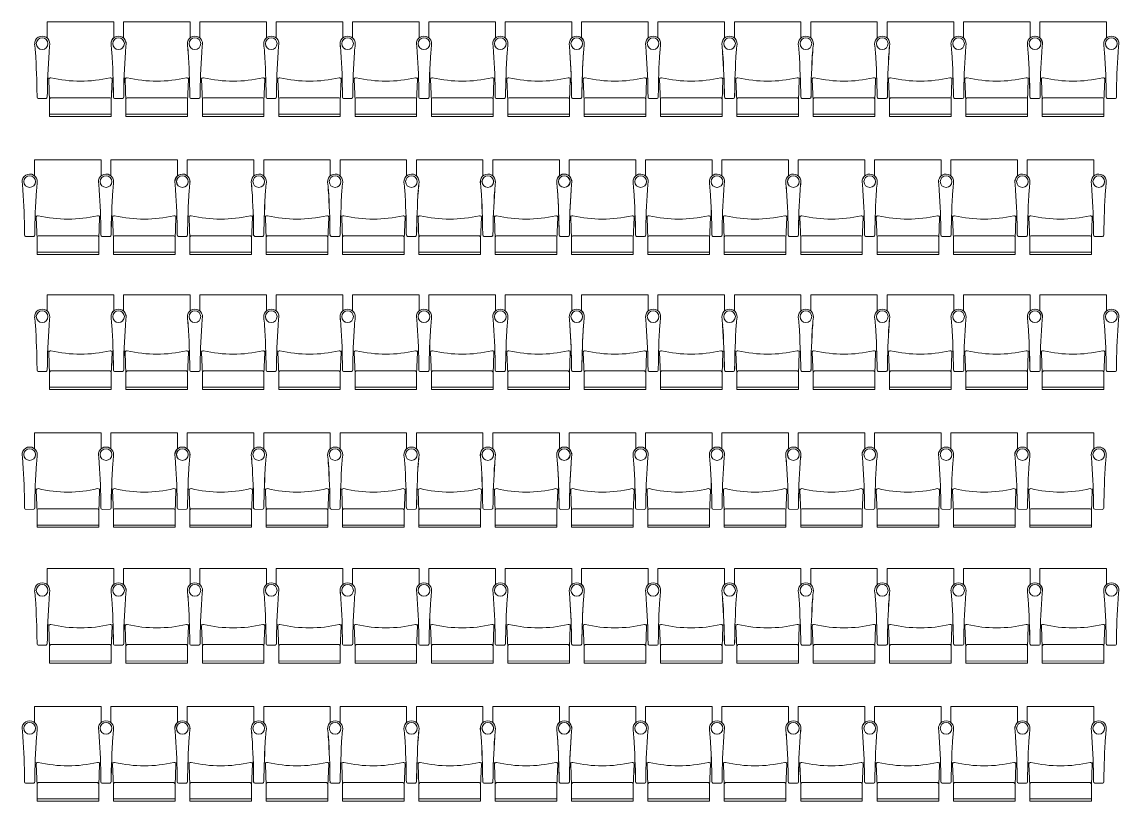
# Model space of a CAD drawing. Header units: inches. Extents: x 845 to 17085, y 908 to 10810.
# Drawn here: x 6096.7 to 6347.6, y 5438.1 to 5616.2 of the extents above; entities that cross this region are included whole.
import ezdxf

# ---------------------------------------------------------------- set-up
doc = ezdxf.new("R2010")
doc.units = ezdxf.units.IN
doc.header["$LTSCALE"] = 15
doc.header["$MEASUREMENT"] = 0
doc.layers.add('GR.furniture', color=82, linetype='Continuous', lineweight=15)

# ---------------------------------------------------------------- blocks, each defined once
blk = doc.blocks.new('S-Moviemax Compact 700-40-56 Standard Fija')
at = {"color": 0}
for p, q in [((98.13, 23.02), (98.16, 17.3)), ((98.94, 23.98), (100.23, 24.01)), ((112.95, 16.2), (112.95, 15.35)), ((154.05, 16.64), (142.39, 16.64)), ((154.05, -32.09), (154.05, 16.64)), ((98.94, -31.9), (100.23, -31.87)), ((112.95, -30.91), (112.95, -31.64)), ((142.39, -32.09), (154.05, -32.09)), ((98.13, -32.86), (98.16, -38.58))]:
    blk.add_line(p, q, dxfattribs=at)
blk.add_lwpolyline([(84.98, 14.81), (84.98, -30.27), (86.51, -30.27), (86.58, 14.81), (84.98, 14.81)], dxfattribs=at)
for points in [[(86.58, 14.81), (97.29, 14.81, -0.414214), (98.56, 13.54), (98.56, -29, -0.414214), (97.29, -30.27), (86.51, -30.27), (86.58, 14.81)], [(96.14, 14.81), (111.97, 15.4, -0.474715), (113.26, 13.92, 0.115865), (113.26, -29.48, -0.474715), (111.97, -30.95), (96.14, -30.27)]]:
    blk.add_lwpolyline(points, format="xyb", dxfattribs=at)
for centre in [(138.18, 20.25), (138.18, -35.63)]:
    blk.add_circle(centre, 4.27, dxfattribs=at)
for centre, radius, start, end in [((97.45, 523.66), 499.66, 270.31865, 273.97424), ((125.54, 124.46), 99.47, 273.77239, 277.03519), ((138.16, 20.21), 5.54, 266.50565, 94.54804), ((99.08, 23.06), 0.935, 98.43838, 171.56162), ((99.11, 17.45), 0.967, 189.17386, 270.62433), ((94.84, -516.37), 532.87, 86.01694, 89.54053), ((99.63, -379), 395.54, 84.45946, 85.32757), ((99.08, -32.82), 0.935, 98.43838, 171.56162), ((97.45, 467.78), 499.66, 270.31865, 273.97424), ((125.54, 68.58), 99.47, 273.77239, 277.03519), ((138.16, -35.67), 5.54, 266.50565, 94.54804), ((99.11, -38.43), 0.967, 189.17386, 270.62433), ((94.84, -572.25), 532.87, 86.01694, 89.54053), ((99.63, -434.88), 395.54, 84.45946, 85.32757)]:
    blk.add_arc(centre, radius, start, end, dxfattribs=at)

msp = doc.modelspace()

# ---------------------------------------------------------------- block references
at = {"layer": 'GR.furniture', "extrusion": (0, 0, -1)}
for p, xscale, yscale, zscale, rotation in [((-6107.65, 5568.02), -0.3125000001062972, 0.3125000000636646, -0.3125000001062972, 270.0000000013027), ((-6125.12, 5568.02), -0.3125000001062972, 0.3125000000636646, -0.3125000001062972, 270.0000000013027), ((-6142.58, 5568.02), -0.3125000001062972, 0.3125000000636646, -0.3125000001062972, 270.0000000013027), ((-6160.04, 5568.02), -0.3125000001062972, 0.3125000000636646, -0.3125000001062972, 270.0000000013027), ((-6177.5, 5568.02), -0.3125000001062972, 0.3125000000636646, -0.3125000001062972, 270.0000000013027), ((-6194.97, 5568.02), -0.3125000001062972, 0.3125000000636646, -0.3125000001062972, 270.0000000013027), ((-6212.43, 5568.02), -0.3125000001062972, 0.3125000000636646, -0.3125000001062972, 270.0000000013027), ((-6234.72, 5568.02), 0.3125000001062972, 0.3125000001062972, -0.3125000000000001, 89.99999999934863), ((-6252.18, 5568.02), 0.3125000001062972, 0.3125000001062972, -0.3125000000000001, 89.99999999934863), ((-6269.65, 5568.02), 0.3125000001062972, 0.3125000001062972, -0.3125000000000001, 89.99999999934863), ((-6287.11, 5568.02), 0.3125000001062972, 0.3125000001062972, -0.3125000000000001, 89.99999999934863), ((-6304.57, 5568.02), 0.3125000001062972, 0.3125000001062972, -0.3125000000000001, 89.99999999934863), ((-6322.03, 5568.02), 0.3125000001062972, 0.3125000001062972, -0.3125000000000001, 89.99999999934863), ((-6339.5, 5568.02), 0.3125000001062972, 0.3125000001062972, -0.3125000000000001, 89.99999999934863), ((-6104.79, 5536.49), -0.3125000001062972, 0.3125000000636646, -0.3125000001062972, 270.0000000013027), ((-6122.25, 5536.49), -0.3125000001062972, 0.3125000000636646, -0.3125000001062972, 270.0000000013027), ((-6139.72, 5536.49), -0.3125000001062972, 0.3125000000636646, -0.3125000001062972, 270.0000000013027), ((-6157.18, 5536.49), -0.3125000001062972, 0.3125000000636646, -0.3125000001062972, 270.0000000013027), ((-6174.64, 5536.49), -0.3125000001062972, 0.3125000000636646, -0.3125000001062972, 270.0000000013027), ((-6192.1, 5536.49), -0.3125000001062972, 0.3125000000636646, -0.3125000001062972, 270.0000000013027), ((-6209.57, 5536.49), -0.3125000001062972, 0.3125000000636646, -0.3125000001062972, 270.0000000013027), ((-6231.86, 5536.49), 0.3125000001062972, 0.3125000001062972, -0.3125000000000001, 89.99999999934863), ((-6249.32, 5536.49), 0.3125000001062972, 0.3125000001062972, -0.3125000000000001, 89.99999999934863), ((-6266.78, 5536.49), 0.3125000001062972, 0.3125000001062972, -0.3125000000000001, 89.99999999934863), ((-6284.25, 5536.49), 0.3125000001062972, 0.3125000001062972, -0.3125000000000001, 89.99999999934863), ((-6301.71, 5536.49), 0.3125000001062972, 0.3125000001062972, -0.3125000000000001, 89.99999999934863), ((-6319.17, 5536.49), 0.3125000001062972, 0.3125000001062972, -0.3125000000000001, 89.99999999934863), ((-6336.63, 5536.49), 0.3125000001062972, 0.3125000001062972, -0.3125000000000001, 89.99999999934863), ((-6107.65, 5505.63), -0.3125000001062972, 0.3125000000636646, -0.3125000001062972, 270.0000000013027), ((-6125.12, 5505.63), -0.3125000001062972, 0.3125000000636646, -0.3125000001062972, 270.0000000013027), ((-6142.58, 5505.63), -0.3125000001062972, 0.3125000000636646, -0.3125000001062972, 270.0000000013027), ((-6160.04, 5505.63), -0.3125000001062972, 0.3125000000636646, -0.3125000001062972, 270.0000000013027), ((-6177.5, 5505.63), -0.3125000001062972, 0.3125000000636646, -0.3125000001062972, 270.0000000013027), ((-6194.97, 5505.63), -0.3125000001062972, 0.3125000000636646, -0.3125000001062972, 270.0000000013027), ((-6212.43, 5505.63), -0.3125000001062972, 0.3125000000636646, -0.3125000001062972, 270.0000000013027), ((-6234.72, 5505.63), 0.3125000001062972, 0.3125000001062972, -0.3125000000000001, 89.99999999934863), ((-6252.18, 5505.63), 0.3125000001062972, 0.3125000001062972, -0.3125000000000001, 89.99999999934863), ((-6269.65, 5505.63), 0.3125000001062972, 0.3125000001062972, -0.3125000000000001, 89.99999999934863), ((-6287.11, 5505.63), 0.3125000001062972, 0.3125000001062972, -0.3125000000000001, 89.99999999934863), ((-6304.57, 5505.63), 0.3125000001062972, 0.3125000001062972, -0.3125000000000001, 89.99999999934863), ((-6322.03, 5505.63), 0.3125000001062972, 0.3125000001062972, -0.3125000000000001, 89.99999999934863), ((-6339.5, 5505.63), 0.3125000001062972, 0.3125000001062972, -0.3125000000000001, 89.99999999934863), ((-6104.79, 5474.11), -0.3125000001062972, 0.3125000000636646, -0.3125000001062972, 270.0000000013027), ((-6122.25, 5474.11), -0.3125000001062972, 0.3125000000636646, -0.3125000001062972, 270.0000000013027), ((-6139.72, 5474.11), -0.3125000001062972, 0.3125000000636646, -0.3125000001062972, 270.0000000013027), ((-6157.18, 5474.11), -0.3125000001062972, 0.3125000000636646, -0.3125000001062972, 270.0000000013027), ((-6174.64, 5474.11), -0.3125000001062972, 0.3125000000636646, -0.3125000001062972, 270.0000000013027), ((-6192.1, 5474.11), -0.3125000001062972, 0.3125000000636646, -0.3125000001062972, 270.0000000013027), ((-6209.57, 5474.11), -0.3125000001062972, 0.3125000000636646, -0.3125000001062972, 270.0000000013027), ((-6231.86, 5474.11), 0.3125000001062972, 0.3125000001062972, -0.3125000000000001, 89.99999999934863), ((-6249.32, 5474.11), 0.3125000001062972, 0.3125000001062972, -0.3125000000000001, 89.99999999934863), ((-6266.78, 5474.11), 0.3125000001062972, 0.3125000001062972, -0.3125000000000001, 89.99999999934863), ((-6284.25, 5474.11), 0.3125000001062972, 0.3125000001062972, -0.3125000000000001, 89.99999999934863), ((-6301.71, 5474.11), 0.3125000001062972, 0.3125000001062972, -0.3125000000000001, 89.99999999934863), ((-6319.17, 5474.11), 0.3125000001062972, 0.3125000001062972, -0.3125000000000001, 89.99999999934863), ((-6336.63, 5474.11), 0.3125000001062972, 0.3125000001062972, -0.3125000000000001, 89.99999999934863), ((-6107.65, 5443.08), -0.3125000001062972, 0.3125000000636646, -0.3125000001062972, 270.0000000013027), ((-6125.12, 5443.08), -0.3125000001062972, 0.3125000000636646, -0.3125000001062972, 270.0000000013027), ((-6142.58, 5443.08), -0.3125000001062972, 0.3125000000636646, -0.3125000001062972, 270.0000000013027), ((-6160.04, 5443.08), -0.3125000001062972, 0.3125000000636646, -0.3125000001062972, 270.0000000013027), ((-6177.5, 5443.08), -0.3125000001062972, 0.3125000000636646, -0.3125000001062972, 270.0000000013027), ((-6194.97, 5443.08), -0.3125000001062972, 0.3125000000636646, -0.3125000001062972, 270.0000000013027), ((-6212.43, 5443.08), -0.3125000001062972, 0.3125000000636646, -0.3125000001062972, 270.0000000013027), ((-6234.72, 5443.08), 0.3125000001062972, 0.3125000001062972, -0.3125000000000001, 89.99999999934863), ((-6252.18, 5443.08), 0.3125000001062972, 0.3125000001062972, -0.3125000000000001, 89.99999999934863), ((-6269.65, 5443.08), 0.3125000001062972, 0.3125000001062972, -0.3125000000000001, 89.99999999934863), ((-6287.11, 5443.08), 0.3125000001062972, 0.3125000001062972, -0.3125000000000001, 89.99999999934863), ((-6304.57, 5443.08), 0.3125000001062972, 0.3125000001062972, -0.3125000000000001, 89.99999999934863), ((-6322.03, 5443.08), 0.3125000001062972, 0.3125000001062972, -0.3125000000000001, 89.99999999934863), ((-6339.5, 5443.08), 0.3125000001062972, 0.3125000001062972, -0.3125000000000001, 89.99999999934863), ((-6104.79, 5411.55), -0.3125000001062972, 0.3125000000636646, -0.3125000001062972, 270.0000000013027), ((-6122.25, 5411.55), -0.3125000001062972, 0.3125000000636646, -0.3125000001062972, 270.0000000013027), ((-6139.72, 5411.55), -0.3125000001062972, 0.3125000000636646, -0.3125000001062972, 270.0000000013027), ((-6157.18, 5411.55), -0.3125000001062972, 0.3125000000636646, -0.3125000001062972, 270.0000000013027), ((-6174.64, 5411.55), -0.3125000001062972, 0.3125000000636646, -0.3125000001062972, 270.0000000013027), ((-6192.1, 5411.55), -0.3125000001062972, 0.3125000000636646, -0.3125000001062972, 270.0000000013027), ((-6209.57, 5411.55), -0.3125000001062972, 0.3125000000636646, -0.3125000001062972, 270.0000000013027), ((-6231.86, 5411.55), 0.3125000001062972, 0.3125000001062972, -0.3125000000000001, 89.99999999934863), ((-6249.32, 5411.55), 0.3125000001062972, 0.3125000001062972, -0.3125000000000001, 89.99999999934863), ((-6266.78, 5411.55), 0.3125000001062972, 0.3125000001062972, -0.3125000000000001, 89.99999999934863), ((-6284.25, 5411.55), 0.3125000001062972, 0.3125000001062972, -0.3125000000000001, 89.99999999934863), ((-6301.71, 5411.55), 0.3125000001062972, 0.3125000001062972, -0.3125000000000001, 89.99999999934863), ((-6319.17, 5411.55), 0.3125000001062972, 0.3125000001062972, -0.3125000000000001, 89.99999999934863), ((-6336.63, 5411.55), 0.3125000001062972, 0.3125000001062972, -0.3125000000000001, 89.99999999934863)]:
    msp.add_blockref('S-Moviemax Compact 700-40-56 Standard Fija', p, dxfattribs=dict(at, xscale=xscale, yscale=yscale, zscale=zscale, rotation=rotation))

doc.saveas('drawing.dxf')
